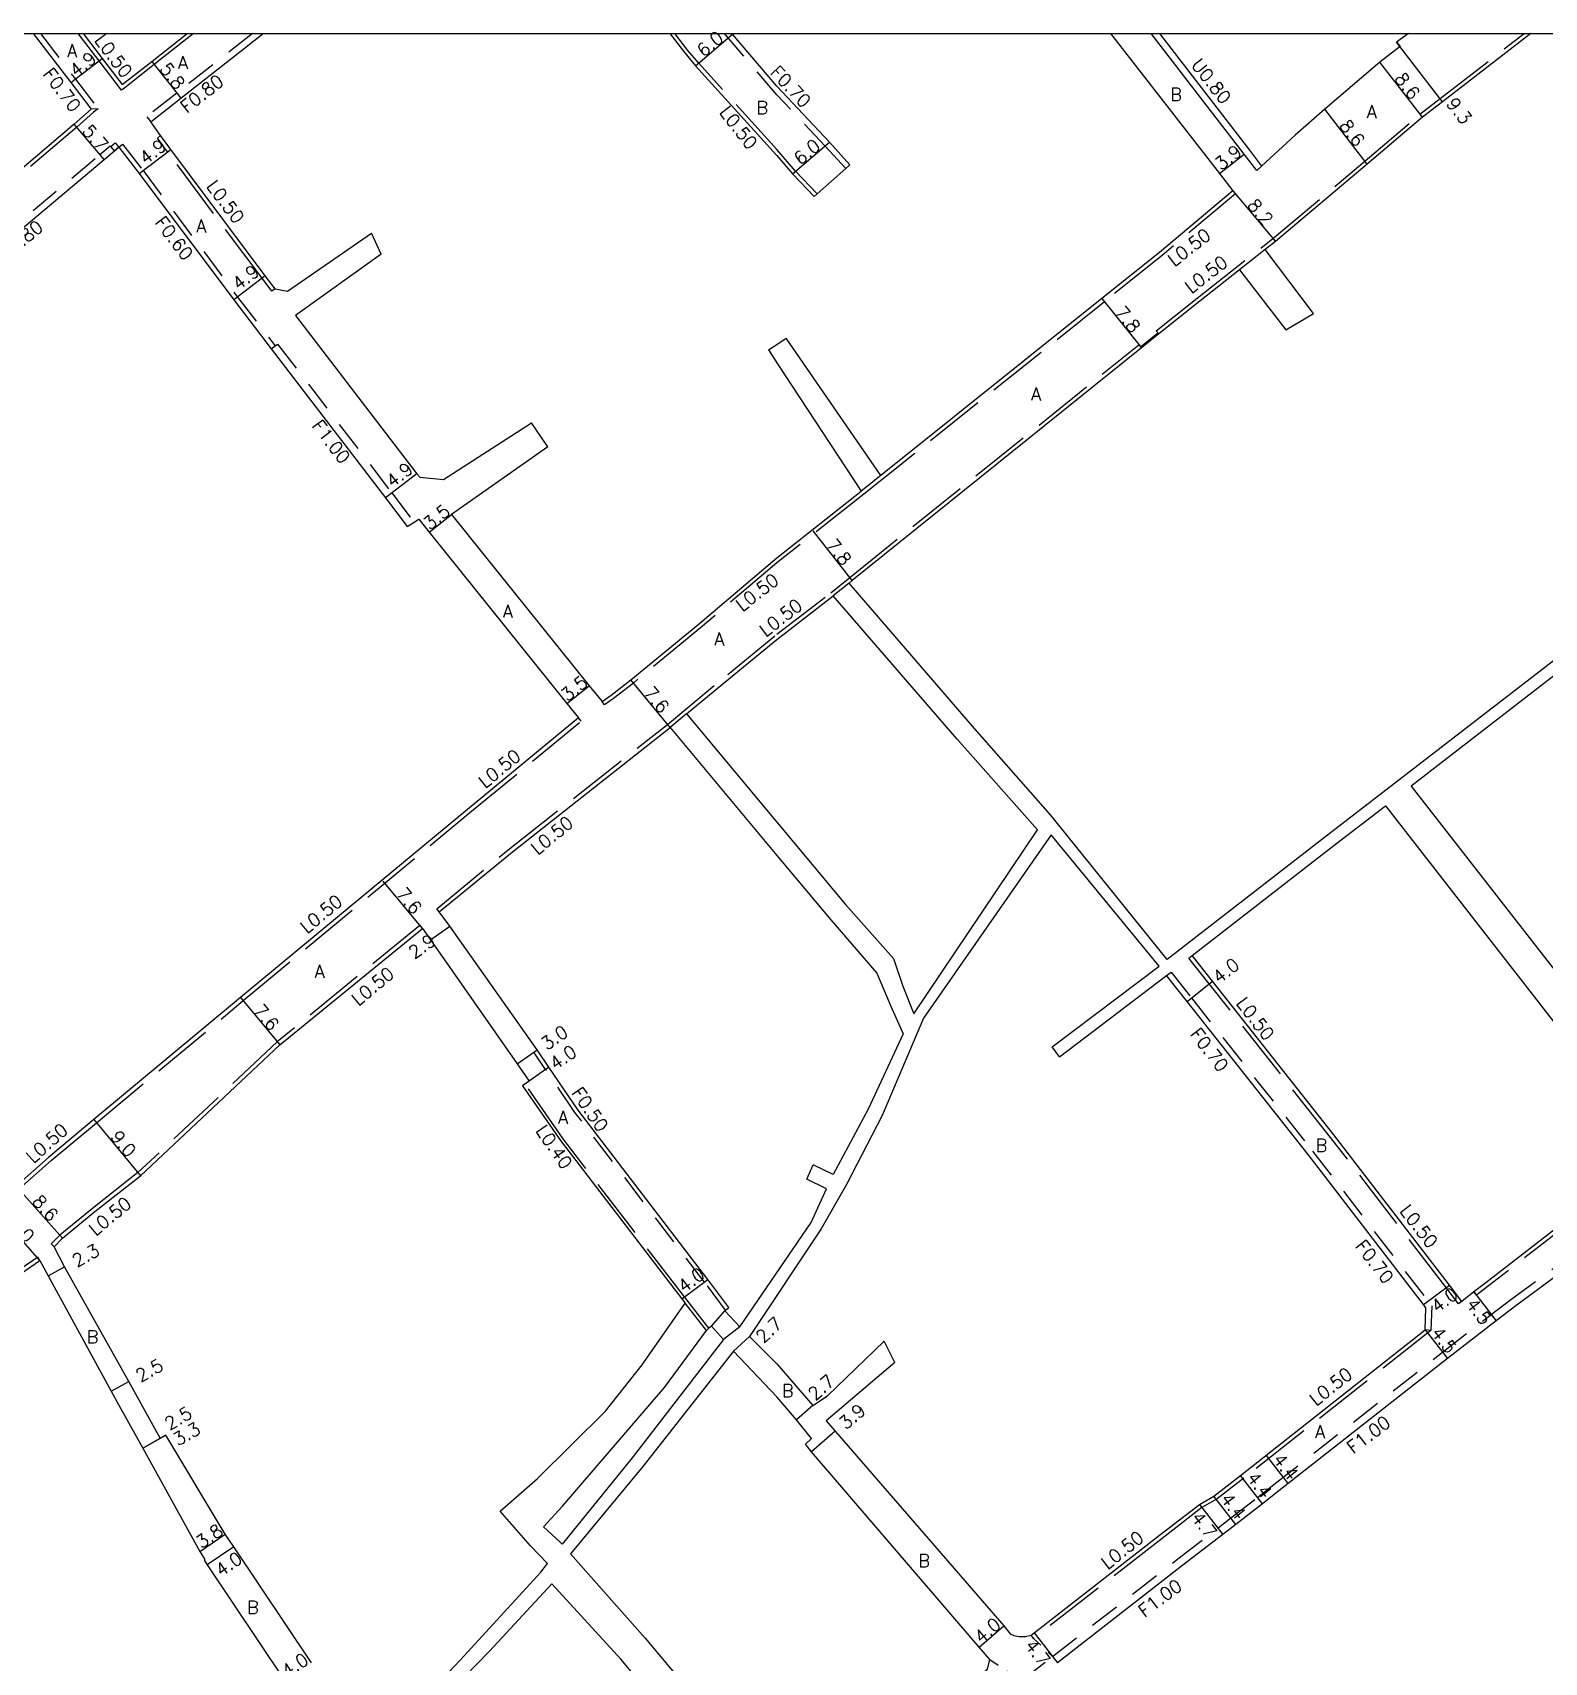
# Model space of a CAD drawing. Header units: metres. Extents: x -10400 to -9599, y -111600 to -111000.
# Drawn here: x -9974.7 to -9788, y -111201.1 to -110999.9 of the extents above; entities that cross this region are included whole.
import ezdxf

# ---------------------------------------------------------------- set-up
doc = ezdxf.new("R2010")
doc.units = ezdxf.units.M
doc.header["$LTSCALE"] = 2.5
for name, pattern in [('2232000', [2.5, 1.5, -1]), ('2233000', [4, 3, -1]), ('6301000', [1, 0.5, -0.5])]:
    doc.linetypes.add(name, pattern=pattern)
for name, color, linetype in [('2101000', 177, 'Continuous'), ('2101001', 1, 'Continuous'), ('2102000', 191, 'Continuous'), ('2102001', 191, 'Continuous'), ('2203000', 5, 'Continuous'), ('2231000', 162, 'Continuous'), ('2232000', 4, '2232000'), ('2233000', 62, '2233000'), ('2235000', 7, 'Continuous'), ('6165200', 3, 'Continuous'), ('9201100', 215, 'Continuous'), ('9201500', 222, 'Continuous'), ('9202100', 82, 'Continuous'), ('9202200', 155, '6301000'), ('9203500', 155, 'Continuous'), ('9301100', 77, 'Continuous'), ('999', 7, 'Continuous')]:
    doc.layers.add(name, color=color, linetype=linetype)
doc.styles.add('Dm_Anotation', font='txt.shx', dxfattribs={"bigfont": 'pscdm.shx'})

msp = doc.modelspace()

# ---------------------------------------------------------------- linework, layer by layer
at = {"layer": '2101000'}
for points in [[(-9974.6, -111000), (-9969.96, -111006.05), (-9967.46, -111009.32), (-9969.55, -111011.2), (-9982.51, -111022.21), (-9994.19, -111032.14), (-9994.35, -111032.27), (-9997.07, -111031.59), (-10013.84, -111010.69), (-10019.36, -111003.4), (-10021.92, -111000)], [(-9968.42, -111000), (-9966.07, -111003.08), (-9963.61, -111006.29), (-9959.97, -111003.44), (-9955.6, -111000)], [(-9944.73, -111031.51), (-9945.96, -111029.91), (-9945.97, -111029.9), (-9957.61, -111014.31), (-9958.87, -111012.57), (-9960.08, -111010.9), (-9956.39, -111008), (-9946.22, -111000)], [(-9896, -111000), (-9894.16, -111002.4), (-9892.81, -111003.99), (-9882.77, -111015.07), (-9880.85, -111017.32), (-9878.19, -111020.1)], [(-9873.75, -111016.2), (-9876.29, -111013.43), (-9882.77, -111006.49), (-9888.25, -111000.09), (-9888.32, -111000)], [(-9841.58, -111000), (-9828.14, -111017.27), (-9826.48, -111019.4), (-9835.53, -111027.03), (-9842.64, -111032.72), (-9869.92, -111054.56)], [(-9804.79, -111000), (-9806.26, -111001.06), (-9805.83, -111001.61), (-9808.32, -111003.53), (-9815.13, -111009.34), (-9818.76, -111012.56), (-9822.94, -111016.37), (-9823.53, -111016.92), (-9825.06, -111014.88), (-9836.54, -111000)], [(-9789.68, -111000), (-9800.57, -111008.42), (-9803.06, -111010.34), (-9809.88, -111016.14), (-9821.2, -111025.67), (-9822.48, -111026.68)], [(-9978.89, -111026.49), (-9965.85, -111015.54), (-9964.57, -111014.47), (-9964.03, -111014.01), (-9961.51, -111017.27), (-9949.84, -111032.89), (-9945.21, -111038.93), (-9931.12, -111057.32), (-9928.41, -111060.86), (-9927.56, -111060.33), (-9926.98, -111059.97), (-9925.7, -111061.56), (-9908.7, -111082.72), (-9907.27, -111084.49), (-9920.99, -111095.79), (-9949, -111119.01), (-9967.1, -111134.08), (-9972.71, -111138.74), (-9976.7, -111142.29)], [(-9825.66, -111029.19), (-9830.57, -111033.05), (-9835.61, -111037.09), (-9837.77, -111038.81), (-9873.47, -111067.53), (-9873.86, -111067.84)], [(-9942.21, -111034.79), (-9927.23, -111054.34), (-9926.88, -111054.76)], [(-9922.97, -111059.37), (-9905.97, -111080.52), (-9904.36, -111082.47), (-9903.23, -111081.68), (-9900.81, -111079.8), (-9892.54, -111072.98), (-9882.77, -111064.71), (-9872.35, -111056.48)], [(-9893.95, -111083.99), (-9888.5, -111079.5), (-9882.77, -111074.8), (-9875.81, -111069.42)], [(-9887.37, -111159.66), (-9889.19, -111157.69), (-9889.1, -111157.61), (-9888.72, -111157.28), (-9891.3, -111153.83), (-9907.31, -111132.89), (-9910.92, -111127.6), (-9912.38, -111125.45), (-9923.16, -111110.21), (-9924.46, -111108.44), (-9915.44, -111101), (-9895.97, -111085.67)], [(-9940.23, -111201.13), (-9949.81, -111186.81), (-9950.89, -111185.24), (-9958.21, -111173.01), (-9958.91, -111173.41), (-9962.78, -111166.4), (-9970.72, -111152.25), (-9972.03, -111149.77), (-9970.99, -111148.72), (-9966.98, -111145.43), (-9961.35, -111141), (-9944.15, -111124.86), (-9926.52, -111110.47), (-9925.54, -111111.88), (-9914.84, -111127.17), (-9913.37, -111129.32), (-9913.87, -111129.67), (-9914.19, -111129.9), (-9909.51, -111136.67), (-9894.52, -111156.21), (-9894.09, -111156.75)], [(-9774.23, -111138.22), (-9784.84, -111146.17), (-9795.23, -111154.21), (-9796.7, -111155.35), (-9798.22, -111156.52), (-9799.74, -111154.51), (-9814, -111135.96), (-9828.99, -111117), (-9831.51, -111113.82)], [(-9876.68, -111171.27), (-9875.58, -111172.55), (-9854.76, -111196.58), (-9853.95, -111197.54), (-9853.53, -111197.75), (-9852.85, -111197.9), (-9852.06, -111197.9), (-9851.39, -111197.72), (-9851.01, -111197.42), (-9835.52, -111185.37), (-9830.6, -111181.57), (-9828.81, -111180.56), (-9825.53, -111178.02), (-9802.73, -111160.01), (-9802.63, -111157.31), (-9802.94, -111156.91), (-9817.18, -111138.39), (-9832.13, -111119.48), (-9834.66, -111116.29)], [(-10006.72, -111178.13), (-9999.96, -111172.44), (-9989.74, -111163.9), (-9979.02, -111155.05), (-9973.77, -111151.46), (-9972.74, -111153.35), (-9964.98, -111167.6), (-9964.03, -111169.34), (-9961.08, -111174.64), (-9954.04, -111187.37), (-9953.39, -111188.39), (-9953.48, -111188.44), (-9953.12, -111189.04), (-9943.54, -111203.37)], [(-9786.33, -111153.24), (-9791.52, -111157.07), (-9793.95, -111158.91), (-9799.97, -111163.57), (-9820.79, -111179.92), (-9822.83, -111181.5), (-9826.12, -111184.04), (-9827.73, -111185.29), (-9832.63, -111189.08), (-9848.12, -111201.13)], [(-9889.36, -111161.2), (-9890.86, -111159.56), (-9891.17, -111159.83), (-9891.48, -111160.09)], [(-9886.17, -111160.84), (-9882.78, -111164.22), (-9878.32, -111169.38)], [(-9880.34, -111220.43), (-9878.24, -111218.76), (-9867.37, -111210.15), (-9856.77, -111201.9), (-9856.47, -111200.74), (-9857.79, -111199.2), (-9878.49, -111175.07), (-9879.25, -111174.12), (-9878.5, -111173.43), (-9880.36, -111171.14), (-9882.78, -111168.29), (-9888.15, -111162.67)]]:
    msp.add_lwpolyline(points, dxfattribs=at)
at = {"layer": '2101001'}
msp.add_lwpolyline([(-9878.19, -111020.1), (-9877.81, -111019.77), (-9874.27, -111016.66), (-9873.75, -111016.2)], dxfattribs=at)
at = {"layer": '2102000'}
for points in [[(-9944.73, -111031.51), (-9943.22, -111031.79), (-9932.85, -111024.66)], [(-9931.62, -111027.23), (-9942.21, -111034.79)], [(-9816.51, -111034.57), (-9822.48, -111026.68)], [(-9825.66, -111029.19), (-9819.93, -111036.57)], [(-9869.92, -111054.56), (-9881.61, -111037.61)], [(-9883.81, -111039.06), (-9882.77, -111040.64), (-9872.35, -111056.48)], [(-9926.88, -111054.76), (-9923.93, -111055.06), (-9913.07, -111048.07)], [(-9911.06, -111051.01), (-9922.97, -111059.37)], [(-9753.14, -111051.55), (-9786.33, -111077.01), (-9815.14, -111099.23), (-9834.58, -111114.3), (-9848.99, -111096.43), (-9858.37, -111085.81), (-9873.86, -111067.84)], [(-9893.95, -111083.99), (-9882.77, -111097.37), (-9874.3, -111107.52), (-9868.39, -111114.19), (-9867.24, -111117.6), (-9865.88, -111121.02), (-9850.61, -111098.31), (-9860.52, -111087.1), (-9875.81, -111069.42)], [(-9740.56, -111112.33), (-9744.48, -111107.21), (-9773.63, -111069.19), (-9785.4, -111078.19), (-9804.47, -111092.9), (-9786.68, -111115.71), (-9771.09, -111135.75)], [(-9895.97, -111085.67), (-9882.77, -111101.45), (-9876.11, -111109.42), (-9870.43, -111115.99), (-9868.76, -111119.99), (-9867.19, -111123.48), (-9871.5, -111132.78), (-9875.83, -111140.86), (-9878.28, -111139.66)], [(-9831.51, -111113.82), (-9814.16, -111100.37), (-9807.64, -111095.34), (-9789.8, -111118.21), (-9774.23, -111138.22)], [(-9848.79, -111125.11), (-9835.59, -111115.12), (-9848.89, -111098.93), (-9864.67, -111121.55), (-9869.79, -111133.57), (-9874.18, -111142.1), (-9877.29, -111147.57), (-9886.17, -111160.84)], [(-9847.88, -111126.31), (-9834.66, -111116.29)], [(-9887.37, -111159.66), (-9878.56, -111146.77), (-9876.64, -111142.61), (-9879.07, -111141.42)], [(-9931.78, -111211.23), (-9921.88, -111200.81), (-9911.91, -111189.93), (-9911.11, -111188.85), (-9913.2, -111186.69), (-9916.93, -111182.41), (-9912.32, -111178.38), (-9903.94, -111170.05), (-9899.39, -111164.36), (-9894.09, -111156.75)], [(-9889.36, -111161.2), (-9900.64, -111175.82), (-9909.3, -111186.5), (-9909.59, -111186.18), (-9911.59, -111184.35), (-9909.24, -111181.8), (-9896.64, -111167.13), (-9891.48, -111160.09)], [(-9878.32, -111169.38), (-9876.51, -111168.17), (-9869.54, -111161.42)], [(-9888.15, -111162.67), (-9899.32, -111176.88), (-9908.27, -111187.67), (-9899.02, -111198.09), (-9882.78, -111217.52), (-9880.34, -111220.43)], [(-9868.22, -111164.06), (-9876.68, -111171.27)], [(-9883.48, -111222.91), (-9902.06, -111200.69), (-9910.57, -111191.39), (-9918.27, -111199.71), (-9929.05, -111210.78), (-9929.07, -111211.69)]]:
    msp.add_lwpolyline(points, dxfattribs=at)
at = {"layer": '2102001'}
for points in [[(-9931.62, -111027.23), (-9932.85, -111024.66)], [(-9819.93, -111036.57), (-9816.51, -111034.57)], [(-9883.81, -111039.06), (-9882.77, -111038.37)], [(-9882.77, -111038.37), (-9881.61, -111037.61)], [(-9911.06, -111051.01), (-9913.07, -111048.07)], [(-9847.88, -111126.31), (-9848.79, -111125.11)], [(-9879.07, -111141.42), (-9878.28, -111139.66)], [(-9868.22, -111164.06), (-9869.54, -111161.42)]]:
    msp.add_lwpolyline(points, dxfattribs=at)
at = {"layer": '2203000'}
for points in [[(-9889.19, -111157.69), (-9887.37, -111159.66)], [(-9890.86, -111159.56), (-9889.36, -111161.2)]]:
    msp.add_lwpolyline(points, dxfattribs=at)
at = {"layer": '2231000'}
msp.add_lwpolyline([(-9835.53, -111000), (-9824.42, -111014.39), (-9822.94, -111016.37)], dxfattribs=at)
at = {"layer": '2232000'}
for points in [[(-9973.71, -111000), (-9969.4, -111005.63), (-9966.6, -111009.29), (-9967.46, -111009.32)], [(-9947.52, -111000), (-9956.88, -111007.37), (-9960.57, -111010.27), (-9960.08, -111010.9)], [(-9873.75, -111016.2), (-9874.27, -111016.66), (-9876.8, -111013.9), (-9882.77, -111007.56), (-9888.78, -111000.55), (-9889.24, -111000)], [(-10005.67, -111049.38), (-10006.2, -111048.79), (-9997.23, -111040.79), (-9991.17, -111035.87), (-9979.41, -111025.88), (-9966.37, -111014.93), (-9965.08, -111013.85), (-9965.02, -111013.93)], [(-9964.03, -111014.01), (-9963.56, -111013.65)], [(-9963.56, -111013.65), (-9961.03, -111016.91), (-9949.37, -111032.53), (-9944.74, -111038.57)], [(-9945.21, -111038.93), (-9944.74, -111038.57), (-9944.42, -111038.33), (-9930.33, -111056.71), (-9927.56, -111060.33)], [(-9834.66, -111116.29), (-9834.11, -111115.86), (-9831.58, -111119.05), (-9816.63, -111137.96), (-9801.92, -111157.08), (-9802.03, -111160.11), (-9802.73, -111160.01)], [(-9889.1, -111157.61), (-9891.7, -111154.14), (-9907.71, -111133.18), (-9911.33, -111127.89), (-9912.79, -111125.74), (-9912.38, -111125.45)], [(-9852.61, -111203.35), (-9848.74, -111200.34), (-9833.25, -111188.29), (-9826.73, -111183.25), (-9823.45, -111180.71), (-9821.41, -111179.13), (-9800.59, -111162.78), (-9794.56, -111158.12), (-9792.13, -111156.27), (-9782.52, -111149.18)]]:
    msp.add_lwpolyline(points, dxfattribs=at)
at = {"layer": '2233000'}
for points in [[(-9966.6, -111009.29), (-9967.14, -111009.71), (-9969.22, -111011.58), (-9982.18, -111022.59), (-9993.87, -111032.53), (-9994.23, -111032.82), (-9997.35, -111032.03), (-10014.23, -111011), (-10019.75, -111003.7), (-10022.55, -111000)], [(-9954.8, -111000), (-9959.67, -111003.83), (-9963.3, -111006.69), (-9963.69, -111007), (-9966.47, -111003.38), (-9969.05, -111000)], [(-9878.19, -111020.1), (-9877.81, -111019.77), (-9880.48, -111016.99), (-9882.77, -111014.3), (-9892.43, -111003.67), (-9893.77, -111002.09), (-9895.37, -111000)], [(-9835.61, -111037.09), (-9835.93, -111036.69), (-9830.89, -111032.66), (-9821.53, -111025.3), (-9810.42, -111015.96), (-9803.37, -111009.94), (-9800.88, -111008.02), (-9790.49, -111000)], [(-9944.73, -111031.51), (-9945.12, -111031.82), (-9946.35, -111030.21), (-9958.01, -111014.6), (-9959.25, -111012.9), (-9958.87, -111012.57)], [(-9826.48, -111019.4), (-9826.16, -111019.78), (-9835.22, -111027.42), (-9842.33, -111033.11), (-9869.61, -111054.95)], [(-9822.48, -111026.68), (-9825.66, -111029.19)], [(-9924.46, -111108.44), (-9924.77, -111108.05), (-9915.76, -111100.61), (-9896.29, -111085.28), (-9888.82, -111079.11), (-9882.77, -111074.15), (-9876.12, -111069.04), (-9873.78, -111067.14), (-9838.09, -111038.43), (-9837.77, -111038.81)], [(-9869.92, -111054.56), (-9872.35, -111056.48)], [(-9869.61, -111054.95), (-9872.04, -111056.87), (-9882.77, -111065.36), (-9892.21, -111073.36), (-9900.49, -111080.19), (-9902.93, -111082.08), (-9904.08, -111082.88), (-9904.36, -111082.47)], [(-9873.86, -111067.84), (-9875.81, -111069.42)], [(-9976.38, -111142.67), (-9972.38, -111139.12), (-9966.78, -111134.46), (-9948.68, -111119.39), (-9920.67, -111096.18), (-9906.95, -111084.88), (-9907.27, -111084.49)], [(-9893.95, -111083.99), (-9895.97, -111085.67)], [(-9719.89, -111096.61), (-9721.42, -111097.82), (-9736.81, -111109.98), (-9737.12, -111110.23), (-9740.25, -111112.72), (-9741.49, -111113.7), (-9769.77, -111135.4), (-9770.79, -111136.15), (-9773.93, -111138.62), (-9784.53, -111146.57), (-9794.92, -111154.6), (-9796.4, -111155.75), (-9796.7, -111155.35)], [(-9926.52, -111110.47), (-9926.84, -111110.09), (-9926.85, -111110.1), (-9944.48, -111124.48), (-9961.67, -111140.62), (-9967.29, -111145.04), (-9971.33, -111148.35), (-9972.38, -111149.42), (-9972.03, -111149.77)], [(-9798.22, -111156.52), (-9798.62, -111156.82), (-9800.14, -111154.81), (-9814.4, -111136.27), (-9829.39, -111117.31), (-9831.9, -111114.13), (-9831.51, -111113.82)], [(-9891.17, -111159.83), (-9894.2, -111155.96), (-9909.18, -111136.43), (-9913.87, -111129.67)], [(-9973.77, -111151.46), (-9974.05, -111151.05), (-9979.32, -111154.65)], [(-9891.48, -111160.09), (-9894.09, -111156.75)], [(-9802.03, -111160.11), (-9825.13, -111178.35), (-9828.43, -111180.9), (-9830.3, -111181.96), (-9835.21, -111185.77), (-9851.08, -111198.11), (-9851.39, -111197.72)]]:
    msp.add_lwpolyline(points, dxfattribs=at)
at = {"layer": '2235000'}
msp.add_lwpolyline([(-9964.57, -111014.47), (-9965.02, -111013.93), (-9964.48, -111013.48), (-9964.03, -111014.01)], close=True, dxfattribs=at)
at = {"layer": '6165200'}
msp.add_lwpolyline([(-9835.78, -111037.03), (-9837.84, -111038.68)], dxfattribs=at)
at = {"layer": '9201100'}
for points in [[(-9892.81, -111003.99), (-9888.25, -111000.09)], [(-9800.57, -111008.42), (-9806.26, -111001.06)], [(-9969.96, -111006.05), (-9966.07, -111003.08)], [(-9959.97, -111003.44), (-9956.39, -111008)], [(-9803.06, -111010.34), (-9808.32, -111003.53)], [(-9809.88, -111016.14), (-9815.13, -111009.34)], [(-9965.85, -111015.54), (-9969.55, -111011.2)], [(-9961.51, -111017.27), (-9957.61, -111014.31)], [(-9880.85, -111017.32), (-9876.29, -111013.43)], [(-9828.14, -111017.27), (-9825.06, -111014.88)], [(-9826.48, -111019.4), (-9821.2, -111025.67)], [(-9945.96, -111029.91), (-9949.84, -111032.89)], [(-9842.64, -111032.72), (-9837.77, -111038.81)], [(-9927.23, -111054.34), (-9931.12, -111057.32)], [(-9925.7, -111061.56), (-9922.97, -111059.37)], [(-9873.47, -111067.53), (-9878.3, -111061.41)], [(-9908.7, -111082.72), (-9905.97, -111080.52)], [(-9895.97, -111085.67), (-9900.81, -111079.8)], [(-9926.52, -111110.47), (-9931.37, -111104.62)], [(-9925.54, -111111.88), (-9923.16, -111110.21)], [(-9832.13, -111119.48), (-9828.99, -111117)], [(-9949, -111119.01), (-9944.15, -111124.86)], [(-9914.84, -111127.17), (-9912.38, -111125.45)], [(-9910.92, -111127.6), (-9914.19, -111129.9)], [(-9967.1, -111134.08), (-9961.35, -111141)], [(-9976.7, -111142.29), (-9970.99, -111148.72)], [(-9973.77, -111151.46), (-9979.75, -111144.73)], [(-9972.74, -111153.35), (-9970.72, -111152.25)], [(-9894.52, -111156.21), (-9891.3, -111153.83)], [(-9802.94, -111156.91), (-9799.74, -111154.51)], [(-9796.7, -111155.35), (-9793.95, -111158.91)], [(-9888.15, -111162.67), (-9886.17, -111160.84)], [(-9802.73, -111160.01), (-9799.97, -111163.57)], [(-9964.98, -111167.6), (-9962.78, -111166.4)], [(-9878.32, -111169.38), (-9880.36, -111171.14)], [(-9961.08, -111174.64), (-9958.21, -111173.01)], [(-9961.08, -111174.64), (-9958.91, -111173.41)], [(-9875.58, -111172.55), (-9878.49, -111175.07)], [(-9822.83, -111181.5), (-9825.53, -111178.02)], [(-9830.6, -111181.57), (-9827.73, -111185.29)], [(-9826.12, -111184.04), (-9828.81, -111180.56)], [(-9954.04, -111187.37), (-9950.89, -111185.24)], [(-9949.81, -111186.81), (-9953.12, -111189.04)], [(-9857.79, -111199.2), (-9854.76, -111196.58)], [(-9851.01, -111197.42), (-9848.12, -111201.13)]]:
    msp.add_lwpolyline(points, dxfattribs=at)
at = {"layer": '9201100', "flags": 128}
msp.add_lwpolyline([(-9822.38, -111175.53), (-9819.64, -111179.02)], dxfattribs=at)
at = {"layer": '9202200'}
for points in [[(-9851.08, -111198.11), (-9848.74, -111200.34)], [(-9856.47, -111200.74), (-9852.61, -111203.35)]]:
    msp.add_lwpolyline(points, dxfattribs=at)
at = {"layer": '9301100'}
msp.add_lwpolyline([(-9889.36, -111161.2), (-9890.86, -111159.56), (-9889.19, -111157.69), (-9887.37, -111159.66)], close=True, dxfattribs=at)
at = {"layer": '999'}
msp.add_lwpolyline([(-10400, -111000), (-9600, -111000), (-9600, -111600), (-10400, -111600)], close=True, dxfattribs=at)

# ---------------------------------------------------------------- texts
at = {"layer": '9201500', "style": 'Dm_Anotation'}
for s, rotation, p in [('6.0', 40.4952, (-9891.81, -111003)), ('4.9', 37.4383, (-9969.35, -111005.46)), ('5.8', 308.192, (-9959.09, -111004.4)), ('8.6', 307.6809, (-9806.59, -111005.61)), ('9.3', 307.6809, (-9800.21, -111008.68)), ('5.7', 310.5098, (-9968.66, -111012.09)), ('8.6', 307.6809, (-9813.41, -111011.41)), ('4.9', 37.3027, (-9960.74, -111016.26)), ('6.0', 40.502, (-9879.85, -111016.34)), ('3.9', 37.8972, (-9827.92, -111016.98)), ('8.2', 310.1168, (-9824.79, -111021.25)), ('4.9', 37.4674, (-9949.26, -111031.78)), ('7.8', 308.6803, (-9841.13, -111034.45)), ('4.9', 37.4677, (-9930.28, -111056.15)), ('3.5', 38.8084, (-9925.64, -111061.39)), ('7.8', 308.2885, (-9876.8, -111063.15)), ('3.5', 38.8385, (-9908.64, -111082.55)), ('7.6', 309.4701, (-9899.33, -111081.43)), ('7.6', 309.6518, (-9929.88, -111106.25)), ('2.9', 35.0438, (-9927.55, -111114.31)), ('4.0', 38.3376, (-9828.18, -111117.38)), ('7.6', 309.6534, (-9947.52, -111120.64)), ('3.0', 34.9529, (-9911.19, -111125.59)), ('4.0', 34.9536, (-9910.13, -111128.03)), ('9.0', 309.7744, (-9965.17, -111136.24)), ('8.6', 311.6126, (-9974.83, -111144.24)), ('9.0', 311.6141, (-9977.75, -111146.83)), ('2.3', 28.4833, (-9969.24, -111152.36)), ('4.0', 36.4449, (-9894.26, -111155.53)), ('4.0', 36.8764, (-9801.25, -111158.01)), ('4.5', 307.7168, (-9797.78, -111156.89)), ('2.7', 42.7238, (-9884.47, -111161.79)), ('4.5', 307.7168, (-9802.08, -111160.42)), ('2.5', 28.5826, (-9961.39, -111166.55)), ('2.7', 40.8654, (-9878.08, -111168.85)), ('3.9', 40.8655, (-9874.26, -111172.46)), ('2.5', 29.6213, (-9957.8, -111172.48)), ('3.3', 29.6213, (-9956.75, -111174.43)), ('4.4', 308.1501, (-9821.63, -111176.08)), ('4.4', 307.7179, (-9824.86, -111178.32)), ('4.4', 307.7179, (-9828.09, -111180.94)), ('4.7', 307.7168, (-9831.7, -111183.25)), ('3.8', 34.1571, (-9953.84, -111187.12)), ('4.0', 34.1571, (-9951.44, -111190.56)), ('4.0', 40.8675, (-9857.55, -111198.86)), ('4.7', 307.8865, (-9852.27, -111199.02)), ('4.0', 34.0174, (-9943.27, -111203.06))]:
    msp.add_text(s, height=1.6, rotation=rotation, dxfattribs=at).set_placement(p)
at = {"layer": '9202100', "style": 'Dm_Anotation'}
for s, p in [('A', (-9970.41, -111002.91)), ('A', (-9956.73, -111004.38)), ('B', (-9885.31, -111009.95)), ('B', (-9834.22, -111008.32)), ('A', (-9809.95, -111010.45)), ('A', (-9954.47, -111024.56)), ('A', (-9851.39, -111045.29)), ('A', (-9916.61, -111072.11)), ('A', (-9890.5, -111075.53)), ('A', (-9939.86, -111116.58)), ('A', (-9909.8, -111134.58)), ('B', (-9816.25, -111138.04)), ('B', (-9968, -111161.69)), ('B', (-9882.16, -111168.35)), ('A', (-9816.33, -111173.4)), ('B', (-9865.32, -111189.32)), ('B', (-9948.2, -111195.08))]:
    msp.add_text(s, height=1.6, dxfattribs=at).set_placement(p)
at = {"layer": '9203500', "style": 'Dm_Anotation'}
for s, rotation, p in [('L0.50', 306.8994, (-9967.1, -111000.85)), ('F0.70', 306.8945, (-9973.48, -111005.03)), ('F0.70', 313.0718, (-9883.71, -111004.9)), ('U0.80', 308.1694, (-9831.71, -111003.9)), ('F0.80', 38.1962, (-9955.66, -111009.93)), ('L0.50', 307.485, (-9889.95, -111009.74)), ('L0.50', 307.3011, (-9953.3, -111018.88)), ('F0.60', 307.3012, (-9959.66, -111023.36)), ('F0.80', 40.0185, (-9977.84, -111028.03)), ('L0.50', 37.665, (-9833.74, -111028.85)), ('L0.50', 37.665, (-9831.65, -111032.19)), ('F1.00', 307.459, (-9940.27, -111048.47)), ('L0.50', 37.665, (-9887.08, -111071.43)), ('L0.50', 37.665, (-9884.18, -111074.56)), ('L0.50', 39.4702, (-9918.83, -111093.26)), ('L0.50', 39.4275, (-9912.36, -111101.5)), ('L0.50', 39.6519, (-9940.84, -111111.21)), ('L0.50', 39.2113, (-9934.49, -111120.12)), ('L0.50', 307.5536, (-9826.13, -111119.74)), ('F0.70', 307.5573, (-9831.84, -111123.56)), ('F0.50', 304.3149, (-9908.2, -111130.77)), ('L0.50', 41.6143, (-9974.61, -111139.55)), ('L0.40', 304.6858, (-9912.63, -111135.45)), ('L0.50', 39.4088, (-9966.93, -111148.5)), ('L0.50', 307.5536, (-9805.94, -111145.37)), ('F0.70', 307.5573, (-9811.44, -111149.71)), ('L0.50', 38.3841, (-9816.23, -111169.5)), ('F1.00', 37.1472, (-9811.64, -111175.43)), ('L0.50', 38.3841, (-9841.97, -111189.68)), ('F1.00', 37.1472, (-9837.38, -111195.6))]:
    msp.add_text(s, height=1.6, rotation=rotation, dxfattribs=at).set_placement(p)

doc.saveas('drawing.dxf')
